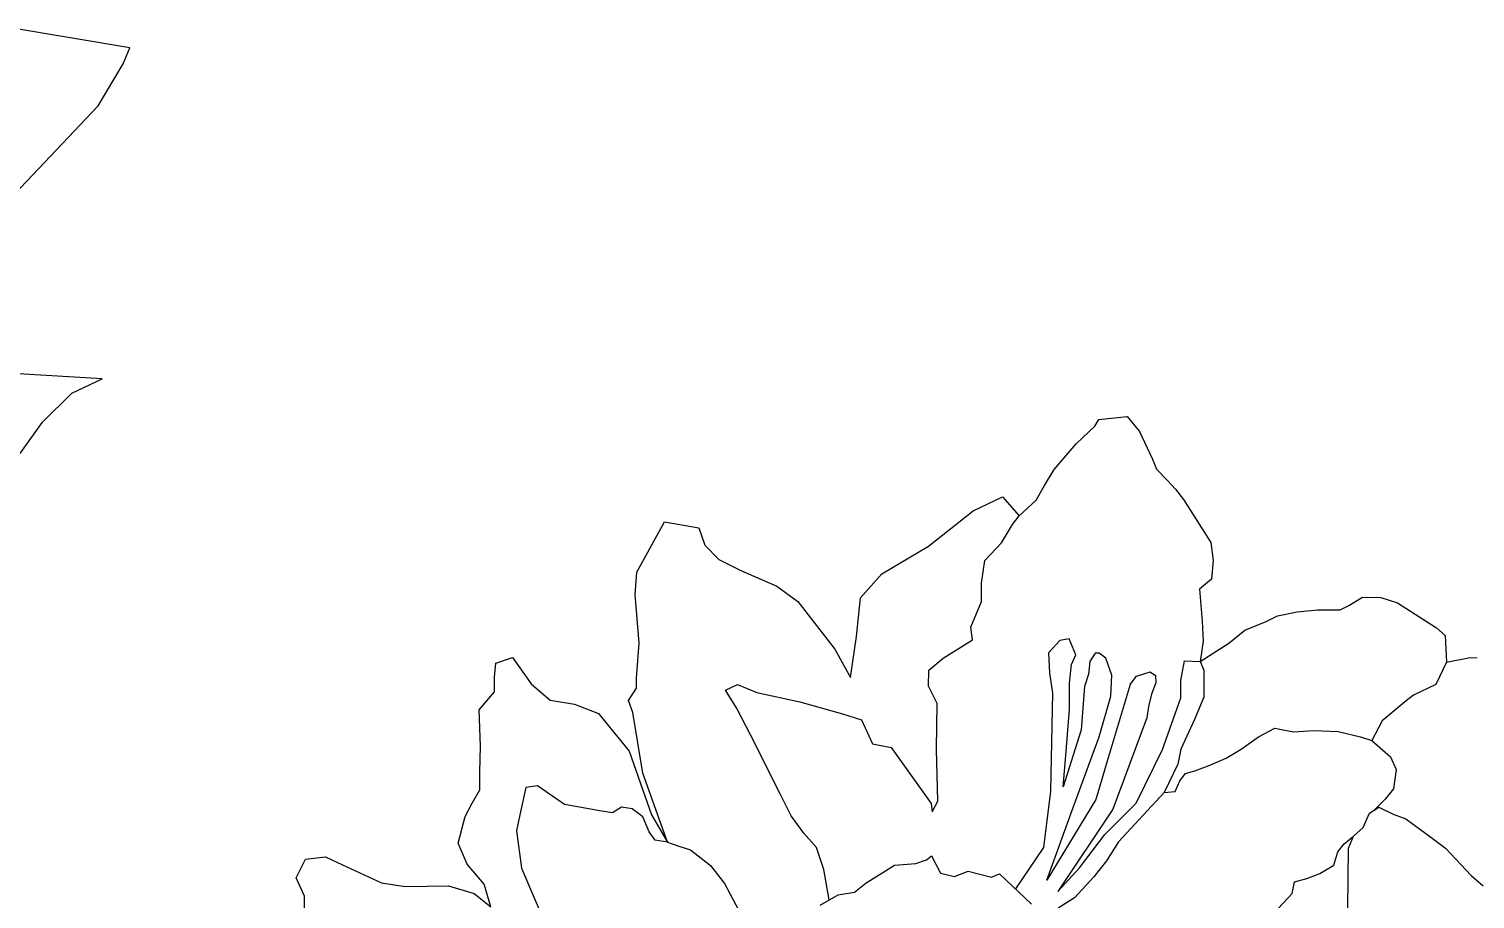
# Model space of a CAD drawing. Header units: millimetres. Extents: x 607619 to 1211550, y 1310734 to 2622648.
# Drawn here: x 607655.809 to 607656.399, y 1311007.516 to 1311007.871 of the extents above; entities that cross this region are included whole.
import ezdxf

# ---------------------------------------------------------------- set-up
doc = ezdxf.new("R2010")
doc.units = ezdxf.units.MM
doc.layers.add('elenarbi-free_blocks', color=7, linetype='Continuous')

# ---------------------------------------------------------------- blocks, each defined once
blk = doc.blocks.new('A$C20C8591F')
at = {"layer": 'elenarbi-free_blocks', "color": 90}
for points in [[(21.6028, 13.7009), (21.8867, 14.093), (22.0704, 14.2765), (22.2625, 14.3683), (21.5526, 14.41)], [(21.5951, 15.418), (22.2381, 16.0937), (22.3968, 16.3607), (22.4386, 16.4608), (21.6953, 16.586)]]:
    blk.add_lwpolyline(points, dxfattribs=at)
blk = doc.blocks.new('A$C69433AA9')
at = {"layer": 'elenarbi-free_blocks', "color": 222}
for points in [[(12.784, 21.231), (12.716, 21.616), (12.625, 21.896), (12.464, 22.077), (12.304, 22.294), (12.164, 22.573), (12.047, 22.806), (11.849, 23.206), (11.611, 23.66), (11.471, 23.884), (11.625, 23.954), (11.87, 23.856), (12.415, 23.737), (12.954, 23.584), (13.191, 23.507), (13.331, 23.206), (13.569, 23.157), (14.072, 22.452), (14.086, 22.347), (14.156, 22.48), (14.142, 23.137), (14.149, 23.716), (14.038, 23.933), (14.045, 24.136), (14.226, 24.289), (14.597, 24.52), (14.576, 24.68), (14.71, 25.007), (14.71, 25.237), (14.752, 25.524), (14.962, 25.747), (15.102, 25.978), (15.186, 26.089), (15.403, 26.285), (15.508, 26.474), (15.627, 26.676), (15.627, 26.676), (15.907, 26.999), (16.145, 27.223), (16.194, 27.307), (16.552, 27.345), (16.709, 27.154), (16.807, 26.948), (16.871, 26.806), (16.925, 26.678), (17.062, 26.536), (17.165, 26.428), (17.263, 26.296), (17.609, 25.751), (17.64, 25.523), (17.617, 25.288), (17.468, 25.163), (17.499, 24.755), (17.515, 24.505), (17.475, 24.246), (17.523, 24.136), (17.523, 23.796), (17.405, 23.514), (17.232, 23.138), (17.193, 22.95), (17.021, 22.589), (16.443, 21.968), (16.289, 21.726), (16.129, 21.522), (15.887, 21.258), (15.678, 21.126)], [(10.74, 21.96), (10.427, 22.835), (10.303, 23.6), (10.245, 23.753), (10.348, 23.911), (10.348, 24.035), (10.383, 24.477), (10.33, 25.092), (10.351, 25.378), (10.701, 26.014), (11.136, 25.939), (11.21, 25.717), (11.39, 25.537), (11.666, 25.399), (12.122, 25.198), (12.387, 25.007), (12.854, 24.403), (13.055, 24.043), (13.055, 24.043), (13.129, 24.562), (13.182, 25.05), (13.448, 25.357), (14.041, 25.706), (14.603, 26.151), (14.975, 26.331), (15.186, 26.089)], [(17.475, 24.246), (17.836, 24.478), (18.04, 24.642), (18.31, 24.751), (18.454, 24.826), (18.703, 24.876), (18.958, 24.901), (19.247, 24.901), (19.357, 24.956), (19.526, 25.06), (19.76, 25.055), (19.97, 24.99), (20.465, 24.671), (20.575, 24.577), (20.589, 24.238), (20.455, 23.954), (20.171, 23.82), (20.081, 23.75), (19.777, 23.496), (19.648, 23.247)], [(20.589, 24.238), (20.869, 24.293), (20.978, 24.298)], [(17.021, 22.589), (17.157, 22.602), (17.22, 22.737), (17.289, 22.829), (17.42, 22.868), (17.598, 22.934), (17.805, 23.023), (17.995, 23.138), (18.212, 23.292), (18.42, 23.404), (18.655, 23.357), (18.907, 23.373), (19.222, 23.362), (19.501, 23.294), (19.648, 23.247), (19.884, 23.042), (19.953, 22.879), (19.921, 22.638), (19.816, 22.507), (19.675, 22.368)], [(18.456, 21.117), (18.586, 21.258), (18.638, 21.314), (18.67, 21.462), (18.823, 21.504), (18.99, 21.564), (19.167, 21.671), (19.218, 21.838), (19.297, 21.94), (19.412, 22.036)]]:
    blk.add_lwpolyline(points, dxfattribs=at)
at = {"layer": 'elenarbi-free_blocks'}
for points in [[(16.588, 23.955), (16.3, 22.987), (16.157, 22.501), (15.538, 21.482), (15.871, 22.399), (16.196, 23.292), (16.346, 23.809), (16.359, 24.073), (16.282, 24.287), (16.198, 24.354), (16.148, 24.351), (16.078, 24.247), (16.064, 24.087), (16.014, 23.929), (15.971, 23.384), (15.741, 22.663), (15.779, 23.109), (15.824, 23.643), (15.824, 23.971), (15.847, 24.207), (15.903, 24.331), (15.82, 24.535), (15.7, 24.512), (15.557, 24.358), (15.569, 24.099), (15.61, 23.851), (15.583, 22.608), (15.493, 21.894), (15.14, 21.371)], [(15.675, 21.337), (15.95, 21.638), (16.268, 22.058), (16.667, 22.457), (16.999, 23.135), (17.232, 23.789), (17.232, 24.007), (17.276, 24.255), (17.475, 24.246)], [(16.588, 23.955), (16.67, 24.063), (16.844, 24.114), (16.911, 24.069), (16.914, 23.976), (16.859, 23.834), (16.823, 23.678), (16.799, 23.536), (16.37, 22.381), (15.675, 21.337)]]:
    blk.add_lwpolyline(points, dxfattribs=at)
at = {"layer": 'elenarbi-free_blocks', "color": 211}
for points in [[(6.148, 21.037), (6.148, 21.279), (6.043, 21.512), (6.164, 21.746), (6.414, 21.778), (6.632, 21.674), (7.124, 21.448), (7.423, 21.4), (7.971, 21.408), (8.294, 21.311), (8.504, 21.142), (8.423, 21.432), (8.205, 21.682), (8.092, 21.948), (8.181, 22.286), (8.27, 22.455), (8.367, 22.625), (8.367, 22.846), (8.376, 23.177), (8.36, 23.636), (8.554, 23.862), (8.554, 24.047), (8.57, 24.224), (8.78, 24.297), (9.014, 23.966), (9.256, 23.757), (9.562, 23.709), (9.869, 23.588), (10.256, 23.112), (10.538, 22.306), (10.74, 21.96), (10.885, 21.911), (11.03, 21.863), (11.283, 21.666), (11.461, 21.44), (11.711, 20.973)], [(12.671, 21.166), (12.897, 21.295), (13.106, 21.328), (13.252, 21.448), (13.461, 21.577), (13.611, 21.67), (13.88, 21.693), (14.016, 21.738), (14.078, 21.789), (14.191, 21.569), (14.367, 21.529), (14.542, 21.597), (14.837, 21.518), (14.939, 21.563), (15.341, 21.179)], [(10.74, 21.96), (10.585, 21.989), (10.507, 22.092), (10.429, 22.281), (10.292, 22.384), (10.156, 22.405), (10.045, 22.331), (9.884, 22.36), (9.436, 22.44), (9.094, 22.674), (8.947, 22.653), (8.873, 22.306), (8.831, 22.106), (8.894, 21.632), (9.4, 20.449)], [(19.341, 21.122), (19.352, 21.886), (19.412, 22.036), (19.537, 22.149), (19.615, 22.329), (19.735, 22.406), (19.915, 22.317), (20.076, 22.257), (20.394, 22.024), (20.579, 21.886), (20.902, 21.539), (21.052, 21.408)]]:
    blk.add_lwpolyline(points, dxfattribs=at)

msp = doc.modelspace()

# ---------------------------------------------------------------- block references
at = {"color": 7, "lineweight": 0}
for name, p, xscale, yscale, zscale in [('A$C20C8591F', (607654.40334, 1311006.80177), 0.06448473071309854, 0.06448473071309854, 0.06448473071309854), ('A$C69433AA9', (607655.72319, 1311006.83125), 0.03224236536951503, 0.03224236536951503, 0.03224236536951503)]:
    msp.add_blockref(name, p, dxfattribs=dict(at, xscale=xscale, yscale=yscale, zscale=zscale))

doc.saveas('drawing.dxf')
